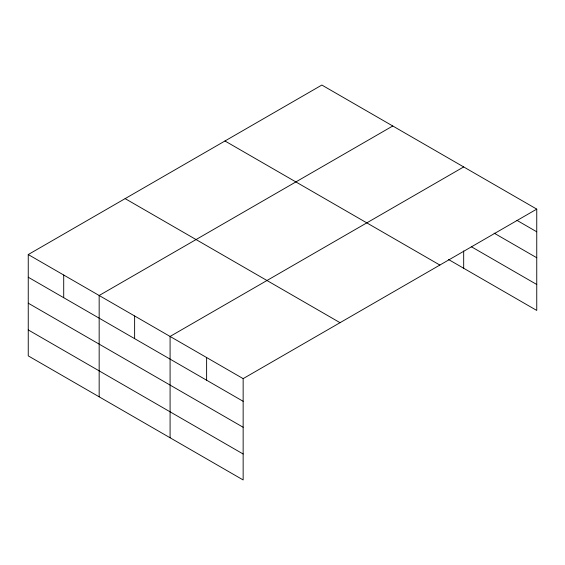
<?xml version="1.0" encoding="UTF-8"?>
<svg xmlns="http://www.w3.org/2000/svg" width="565" height="565" viewBox="0 0 565 565"><rect width="100%" height="100%" fill="white"/><g stroke="black" fill="none" stroke-linecap="round" stroke-linejoin="round"><path stroke-width="0.85" d="M28.25 254.554L243.148 378.628L243.148 479.953L28.25 355.879L28.25 254.554L321.852 85.047L536.75 209.121L536.75 310.446L448.596 259.554M392.767 125.988L99.165 295.495L99.165 396.828M463.681 166.936L170.086 336.443L170.086 437.769M243.148 378.628L536.75 209.121M516.961 220.371L536.75 231.798M494.128 233.14L536.75 257.753M471.295 246.7L536.75 284.492M224.962 140.982L439.86 265.056M125.14 198.619L340.038 322.686M28.25 277.231L243.148 401.305M28.25 303.186L243.148 427.26M28.25 329.925L243.148 453.999M463.681 250.959L463.681 268.262M206.621 357.532L206.621 380.21M134.625 315.969L134.625 338.647M63.711 275.028L63.711 297.706"/></g></svg>
